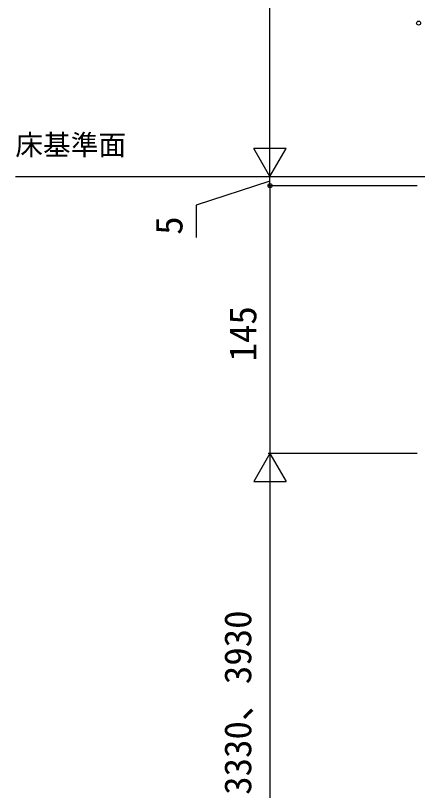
# Model space of a CAD drawing. Units: millimetres, scale not verified. Extents: x -875 to 875, y -1304 to 1296.
# Drawn here: x -655.4 to -437.6, y -1016.4 to -597 of the extents above; entities that cross this region are included whole.
import ezdxf
from ezdxf.enums import TextEntityAlignment as Align

# ---------------------------------------------------------------- set-up
doc = ezdxf.new("R2010")
doc.units = ezdxf.units.MM
doc.header["$LTSCALE"] = 8
for name, color, linetype in [('0-1_USER1', 3, 'Continuous'), ('0-4_YKK_12', 2, 'Continuous'), ('0-6_YKK_D', 6, 'Continuous')]:
    doc.layers.add(name, color=color, linetype=linetype)
doc.styles.add('ＭＳ ゴシック', font='')
doc.styles.get('ＭＳ ゴシック').set_extended_font_data('MS Gothic')

msp = doc.modelspace()

# ---------------------------------------------------------------- linework, layer by layer
at = {"layer": '0-4_YKK_12'}
msp.add_line((-655.356, -684.1), (637.5, -684.1), dxfattribs=at)
at = {"layer": '0-6_YKK_D'}
for p, q in [((-517.5, -666.6), (-517.5, -276.6)), ((-517.5, -684.1), (-517.5, -653.789)), ((-517.5, -684.1), (-526.25, -668.945)), ((-508.75, -668.945), (-526.25, -668.945)), ((-517.5, -684.1), (-508.75, -668.945)), ((-517.5, -684.1), (-517.5, -679.8)), ((-517.5, -689.1), (-517.5, -684.1)), ((-517.5, -689.1), (-517.5, -684.1)), ((-437.7, -689.1), (-518.5, -689.1)), ((-437.7, -689.1), (-518.5, -689.1)), ((-517.5, -689.1), (-517.5, -834.1)), ((-517.5, -689.1), (-517.5, -693.4)), ((-517.5, -834.1), (-526.25, -849.255)), ((-437.7, -834.1), (-518.5, -834.1)), ((-437.7, -834.1), (-518.5, -834.1)), ((-517.5, -834.1), (-508.75, -849.255)), ((-517.5, -834.1), (-517.5, -864.411)), ((-526.25, -849.255), (-508.75, -849.255)), ((-517.5, -851.6), (-517.5, -1108.1))]:
    msp.add_line(p, q, dxfattribs=at)
msp.add_lwpolyline([(-517.5, -686.6), (-557.5, -699.588), (-557.5, -717.179)], dxfattribs=at)
for centre in [(-437, -601.1), (-517.5, -689.1), (-517.5, -689.1)]:
    msp.add_circle(centre, 1.075, dxfattribs=at)

# ---------------------------------------------------------------- texts
at = {"layer": '0-1_USER1', "style": 'ＭＳ ゴシック'}
msp.add_text('床基準面', height=11, dxfattribs=at).set_placement((-655.449, -675.827), align=Align.BOTTOM_LEFT)
at = {"layer": '0-6_YKK_D', "style": 'ＭＳ ゴシック'}
for s, p in [('5', (-560.5, -715.656)), ('145', (-520.5, -784.214)), ('h1＝900、3330、3930', (-523.227, -1108.6))]:
    msp.add_text(s, height=14.66, rotation=90, dxfattribs=at).set_placement(p, align=Align.BOTTOM_LEFT)

doc.saveas('drawing.dxf')
